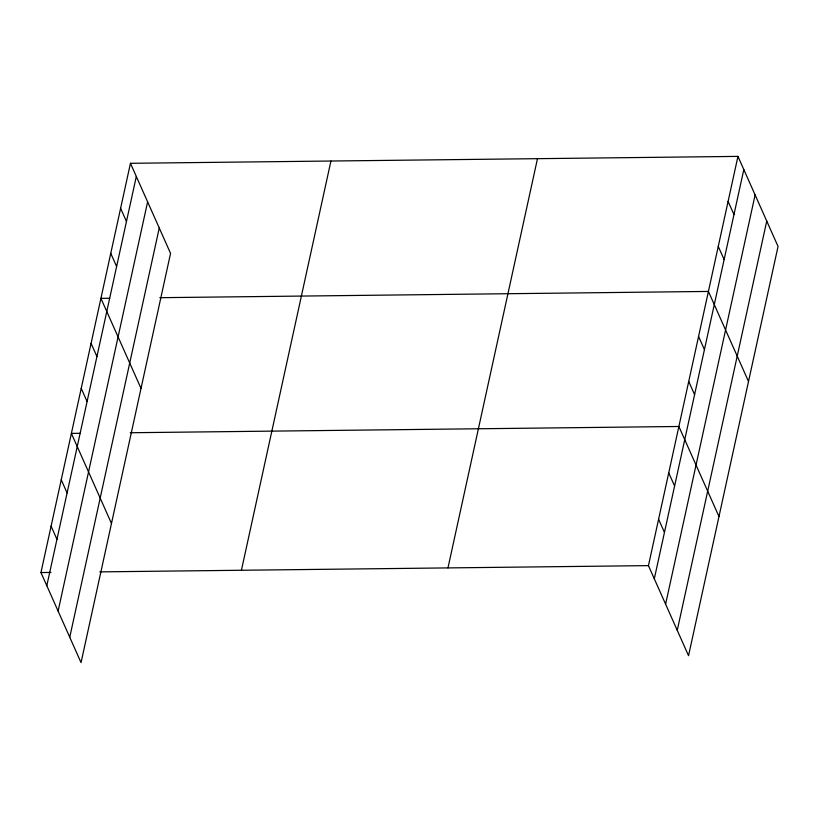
<?xml version="1.0" encoding="UTF-8"?>
<svg xmlns="http://www.w3.org/2000/svg" width="819" height="819" viewBox="0 0 819 819"><rect width="100%" height="100%" fill="white"/><g stroke="black" fill="none" stroke-linecap="round" stroke-linejoin="round"><path stroke-width="1.23" d="M130.456 163.309L170.557 253.378L81.05 662.612L40.95 572.553L130.456 163.309L737.95 156.388L778.05 246.447L688.544 655.691L648.443 565.622L737.95 156.388M46.806 585.708L136.312 176.474M58.108 611.087L147.615 201.853M69.748 637.233L159.255 227.999M241.421 570.259L330.927 161.026M447.973 567.905L537.479 158.671M654.309 578.787L743.816 169.553M665.612 604.166L755.108 194.932M677.252 630.313L766.748 221.079M109.685 298.259L100.921 298.362L141.022 388.421M159.807 297.686L708.415 291.431L748.515 381.5M80.149 433.302L71.386 433.405L111.476 523.474M130.272 432.739L678.879 426.484L718.98 516.554M40.95 572.553L50.973 572.43M99.836 571.877L648.443 565.622M728.101 201.402L733.967 214.568M718.263 246.417L724.119 259.582M698.566 336.455L704.432 349.611M688.728 381.47L694.584 394.635M668.734 472.86L674.6 486.025M658.589 519.246L664.455 532.411M120.608 208.323L126.464 221.488M110.76 253.337L116.626 266.503M91.073 343.376L96.929 356.541M81.224 388.39L87.09 401.556M61.241 479.791L67.097 492.946M51.095 526.167L56.951 539.332"/></g></svg>
